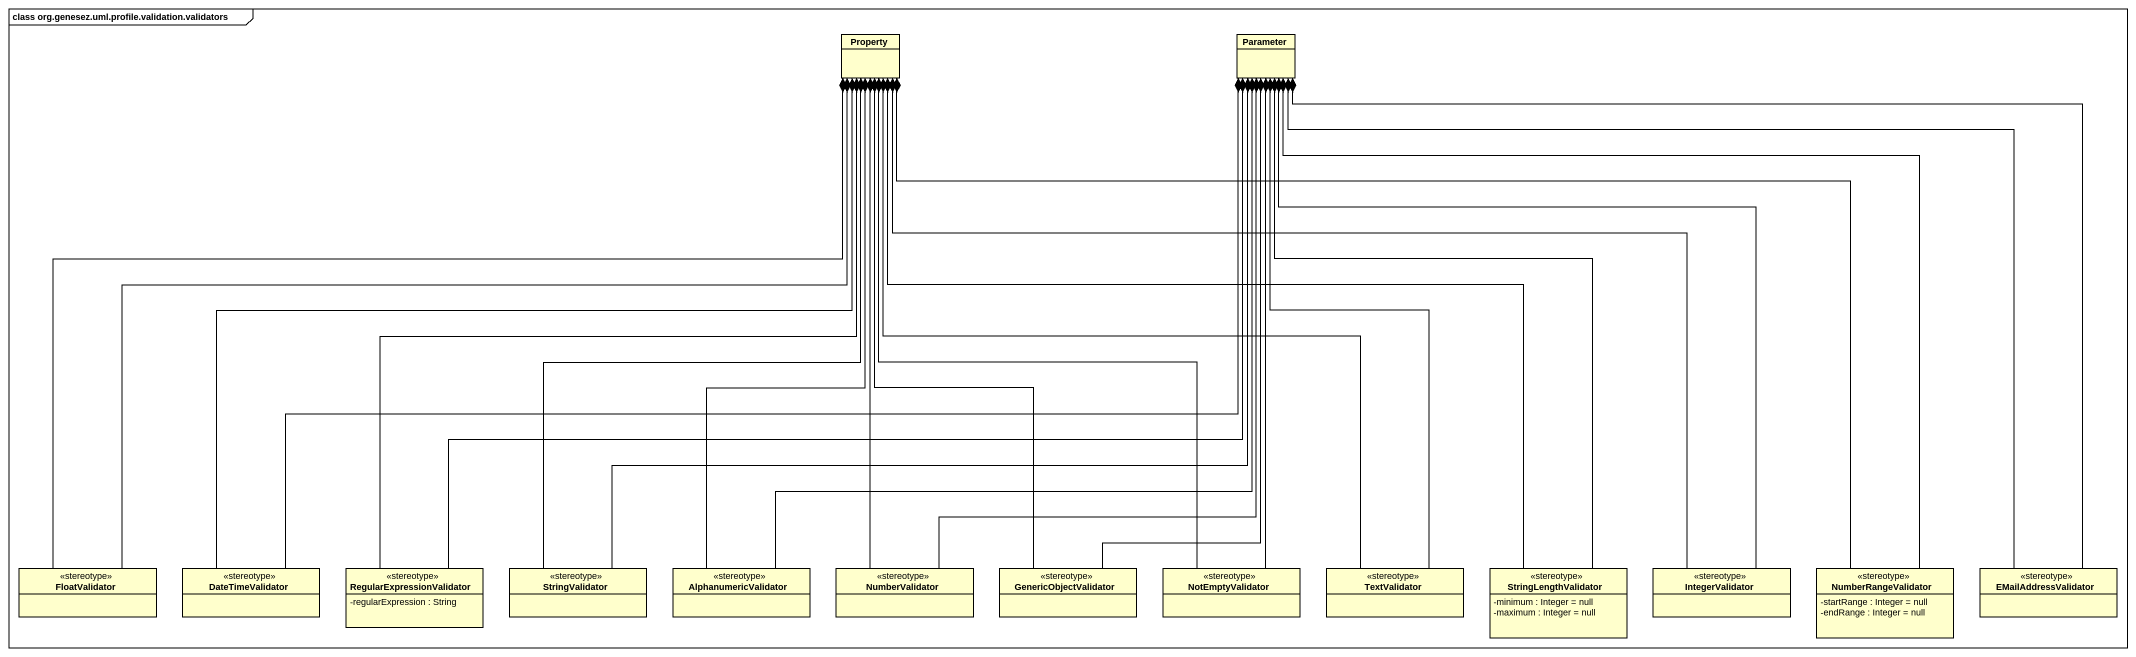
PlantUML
@startuml
mainframe class org.genesez.uml.profile.validation.validators
hide circle
hide empty members
skinparam classAttributeIconSize 0
class Property
class Parameter
class FloatValidator <<stereotype>>
class DateTimeValidator <<stereotype>>
class RegularExpressionValidator <<stereotype>> {
  -regularExpression : String
}
class StringValidator <<stereotype>>
class AlphanumericValidator <<stereotype>>
class NumberValidator <<stereotype>>
class GenericObjectValidator <<stereotype>>
class NotEmptyValidator <<stereotype>>
class TextValidator <<stereotype>>
class StringLengthValidator <<stereotype>> {
  -minimum : Integer = null
  -maximum : Integer = null
}
class IntegerValidator <<stereotype>>
class NumberRangeValidator <<stereotype>> {
  -startRange : Integer = null
  -endRange : Integer = null
}
class EMailAddressValidator <<stereotype>>
FloatValidator -up-* Property
FloatValidator -up-* Property
DateTimeValidator -up-* Property
DateTimeValidator -right-* Parameter
RegularExpressionValidator -up-* Property
RegularExpressionValidator -up-* Parameter
StringValidator -up-* Property
StringValidator -up-* Parameter
AlphanumericValidator -up-* Property
AlphanumericValidator -up-* Parameter
NumberValidator -up-* Property
NumberValidator -up-* Parameter
GenericObjectValidator -up-* Property
GenericObjectValidator -up-* Parameter
NotEmptyValidator -up-* Property
NotEmptyValidator -up-* Parameter
TextValidator -up-* Property
TextValidator -up-* Parameter
StringLengthValidator -up-* Property
StringLengthValidator -up-* Parameter
IntegerValidator -up-* Property
IntegerValidator -up-* Parameter
NumberRangeValidator -left-* Property
NumberRangeValidator -up-* Parameter
EMailAddressValidator -up-* Parameter
EMailAddressValidator -up-* Parameter
@enduml
